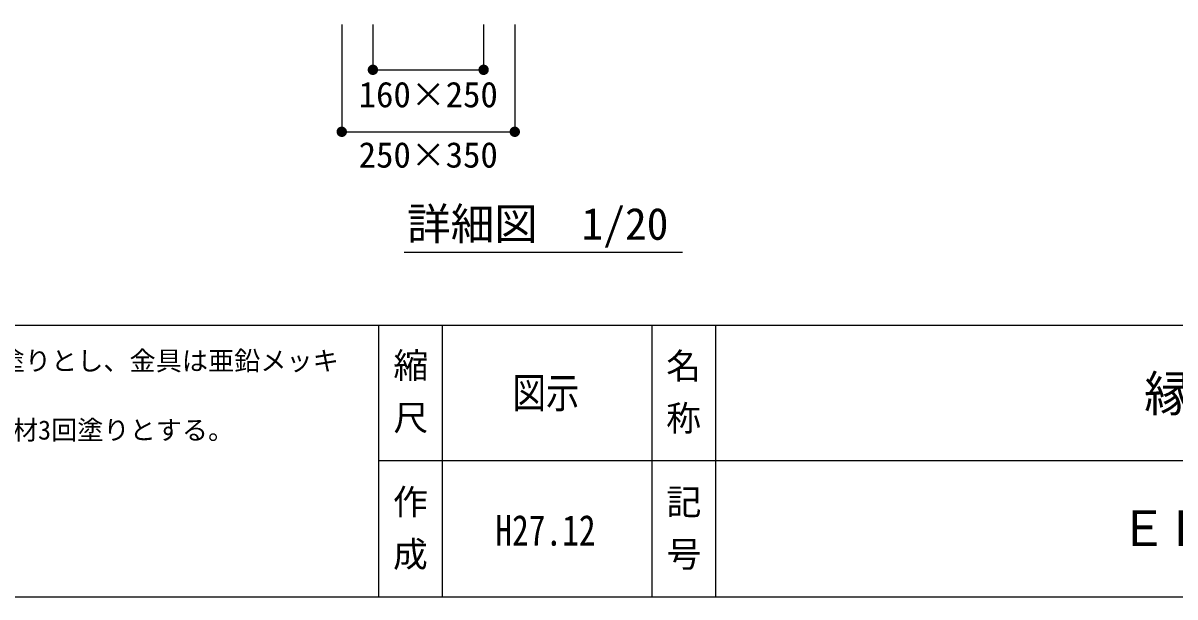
# Model space of a CAD drawing. Units: millimetres at full size, sheet at 1:20; details may follow other scales. Extents: x 146 to 5622, y 2232 to 5966.
# Drawn here: x 2717 to 4381, y 2232 to 3062 of the extents above; entities that cross this region are included whole.
import ezdxf
from ezdxf.enums import TextEntityAlignment as Align

# ---------------------------------------------------------------- set-up
doc = ezdxf.new("R2010")
doc.units = ezdxf.units.MM
doc.header["$LTSCALE"] = 20
for name, color, linetype, lineweight in [('0_2', 7, 'Continuous', 25), ('_0-0_', 7, 'Continuous', 25), ('寸法', 3, 'Continuous', 25)]:
    doc.layers.add(name, color=color, linetype=linetype, lineweight=lineweight)
doc.styles.add('@ＭＳ ゴシック', font='')
doc.styles.add('ＭＳ ゴシック', font='')
doc.styles.get('@ＭＳ ゴシック').set_extended_font_data('@MS Gothic')
doc.styles.get('ＭＳ ゴシック').set_extended_font_data('MS Gothic')

# ---------------------------------------------------------------- blocks, each defined once
blk = doc.blocks.new('filled_dot')
at = {"color": 0, "linetype": 'Continuous', "lineweight": -2, "const_width": 1.25}
blk.add_lwpolyline([(-0.625, 0, 1), (0.625, 0, 1)], format="xyb", close=True, dxfattribs=at)

msp = doc.modelspace()

# ---------------------------------------------------------------- linework, layer by layer
at = {"layer": '0_2'}
msp.add_line((5174.4, 2428.93), (3230.51, 2428.93), dxfattribs=at)
at = {"layer": '_0-0_', "color": 6}
msp.add_line((145.83, 2625.51), (5622.08, 2625.51), dxfattribs=at)
at = {"layer": '_0-0_'}
for p, q in [((3230.51, 2625.51), (3230.51, 2232.35)), ((3322.43, 2625.51), (3322.43, 2232.35)), ((3625.38, 2625.51), (3625.38, 2232.58)), ((3717.31, 2625.51), (3717.31, 2232.35))]:
    msp.add_line(p, q, dxfattribs=at)
at = {"layer": '_0-0_', "color": 6}
msp.add_lwpolyline([(5622.08, 5855.98), (145.83, 5855.98), (145.83, 2232.35), (5622.08, 2232.35)], close=True, dxfattribs=at)
at = {"layer": '寸法'}
for p, q in [((3177.27, 3059.88), (3177.27, 2904.82)), ((3222.27, 3059.88), (3222.27, 2994.42)), ((3382.27, 3059.88), (3382.27, 2994.42)), ((3427.27, 3059.88), (3427.27, 2904.82)), ((3222.27, 2994.42), (3382.27, 2994.42)), ((3177.27, 2904.82), (3427.27, 2904.82)), ((3267.65, 2730.88), (3669.6, 2730.88))]:
    msp.add_line(p, q, dxfattribs=at)

# ---------------------------------------------------------------- block references
at = {"layer": '寸法', "xscale": 6, "yscale": 6}
for p in [(3222.27, 2994.42), (3177.27, 2904.82)]:
    msp.add_blockref('filled_dot', p, dxfattribs=at)
at = {"layer": '寸法', "xscale": 6, "yscale": 6, "rotation": 180}
for p in [(3382.27, 2994.42), (3427.27, 2904.82)]:
    msp.add_blockref('filled_dot', p, dxfattribs=at)

# ---------------------------------------------------------------- texts
at = {"layer": '_0-0_', "style": 'ＭＳ ゴシック'}
for s, p in [('○鉄部は亜鉛メッキのうえ、下塗、中塗、上塗各1回塗りとし、金具は亜鉛メッキ', (1793.47, 2551.56)), ('○木材は、カンナ仕上げ後標準防腐処理のうえ、保護材3回塗りとする。', (1793.47, 2451.56))]:
    msp.add_text(s, height=27.71, dxfattribs=at).set_placement(p, align=Align.BOTTOM_LEFT)
at = {"layer": '_0-0_', "style": '@ＭＳ ゴシック'}
for s, p in [(' 縮 尺 ', (3276.48, 2529.98)), ('名 称', (3670.54, 2529.19)), ('作 成', (3275.77, 2332.62)), ('記 号', (3671.05, 2332.62))]:
    msp.add_text(s, height=36.95, rotation=270, dxfattribs=at).set_placement(p, align=Align.MIDDLE_CENTER)
at = {"layer": '_0-0_', "style": 'ＭＳ ゴシック', "width": 0.8}
for s, p in [('図示', (3472.39, 2527.47)), ('H27.12', (3471.63, 2328.7))]:
    msp.add_text(s, height=44.34, dxfattribs=at).set_placement(p, align=Align.MIDDLE_CENTER)
at = {"layer": '_0-0_', "style": 'ＭＳ ゴシック'}
for s, p in [('縁\u3000台', (4442.54, 2526.38)), ('ＥＤ－Ｔ', (4441.43, 2331.79))]:
    msp.add_text(s, height=51.73, dxfattribs=at).set_placement(p, align=Align.MIDDLE_CENTER)
at = {"layer": '寸法', "style": 'ＭＳ ゴシック'}
for s, p in [('160×250', (3302.27, 2929.15)), ('250×350', (3302.27, 2841.93))]:
    msp.add_text(s, height=36.95, dxfattribs=at).set_placement(p, align=Align.BOTTOM_CENTER)
msp.add_text('詳細図\u30001/20', height=46.19, dxfattribs=at).set_placement((3271.65, 2734.82), align=Align.BOTTOM_LEFT)

doc.saveas('drawing.dxf')
